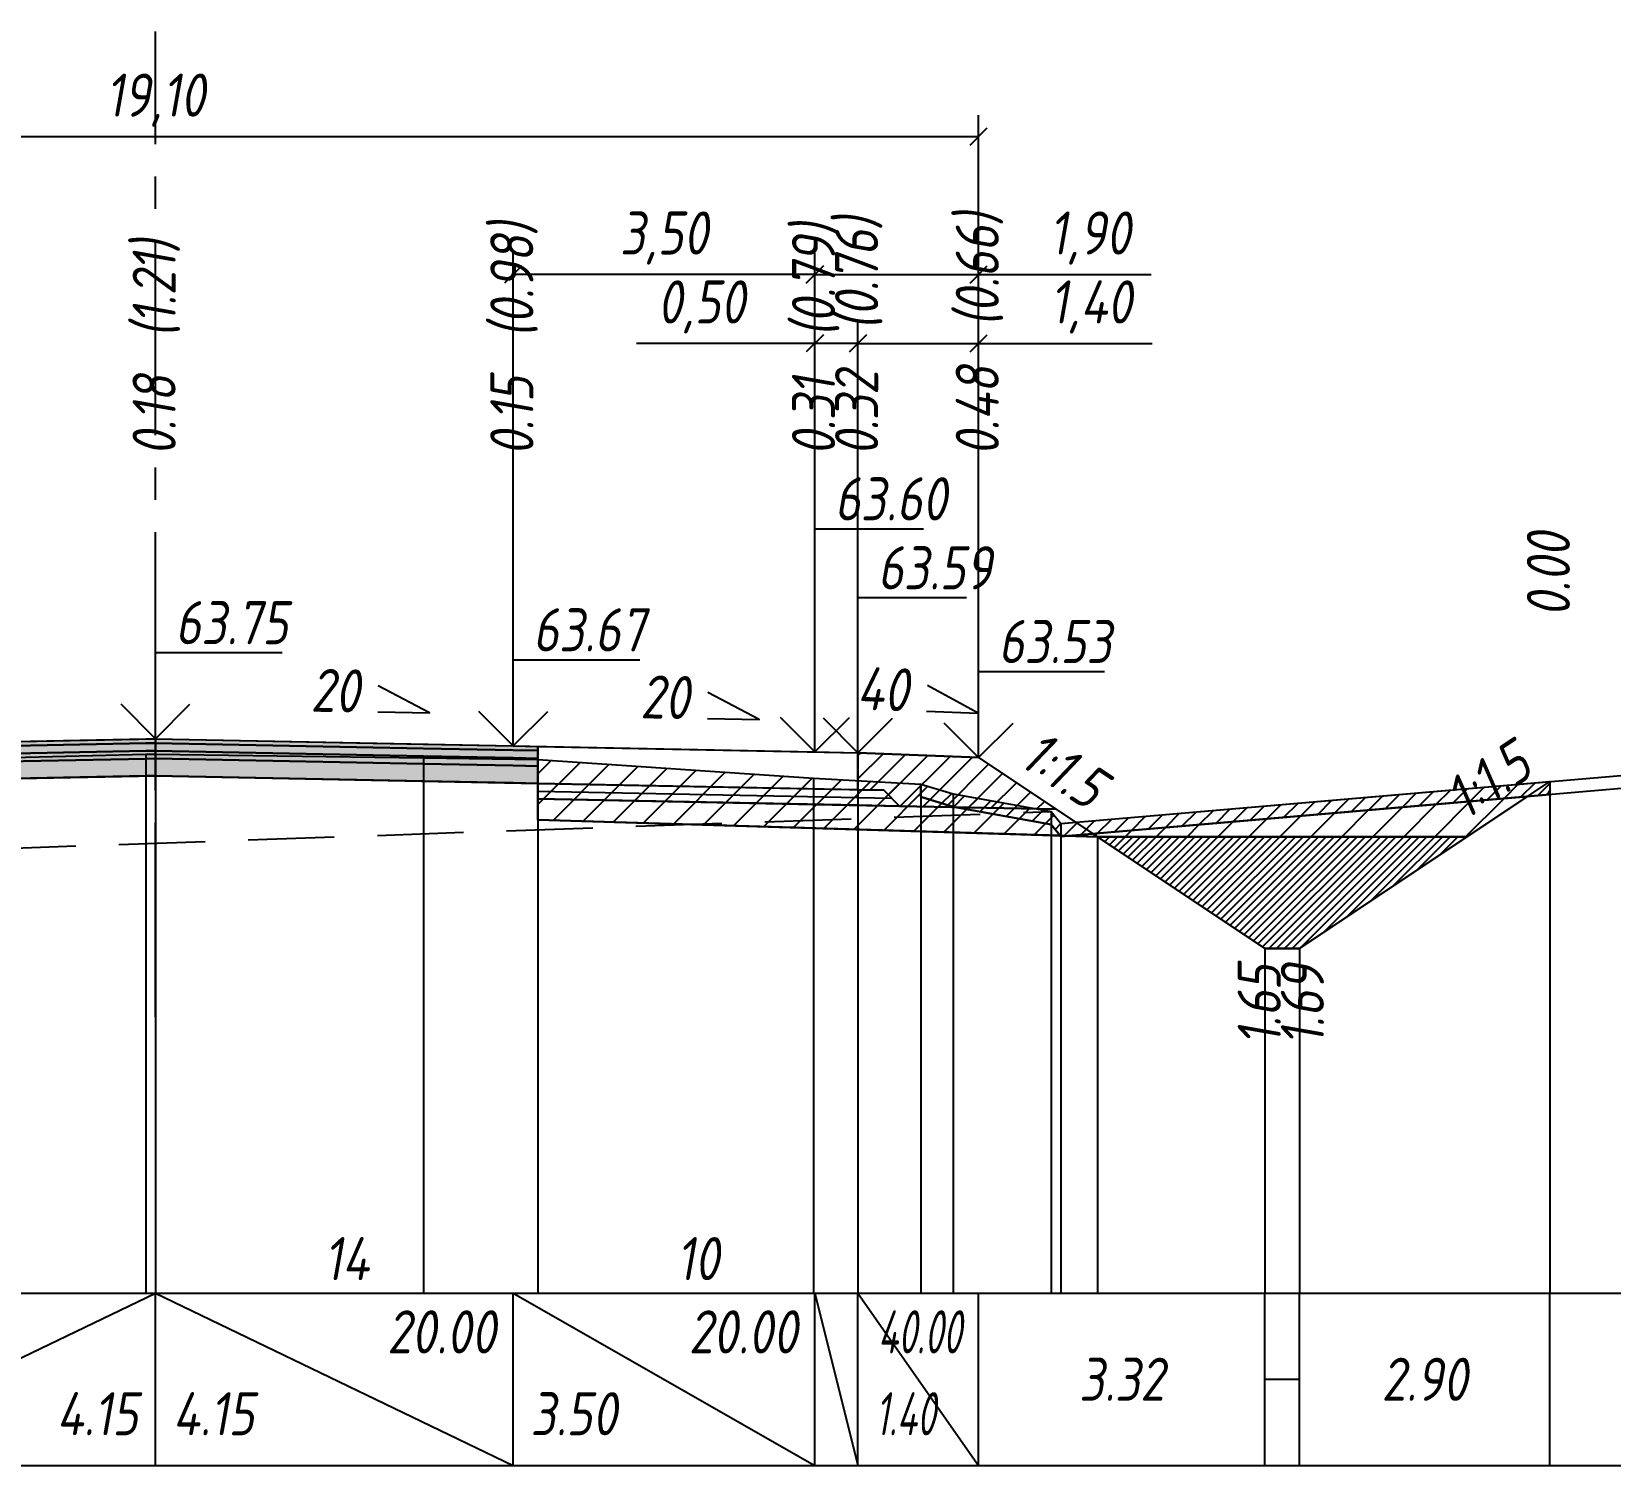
# Model space of a CAD drawing. Extents: x -717 to 1451, y -133302 to 233.
# Drawn here: x 156.1 to 247.7, y -45099 to -45015.8 of the extents above; entities that cross this region are included whole.
import ezdxf
from ezdxf.enums import TextEntityAlignment as Align

# ---------------------------------------------------------------- set-up
doc = ezdxf.new("R2010")
doc.units = 0
doc.linetypes.add('осевая2', pattern=[1.125, 0.75, -0.125, 0.125, -0.125])
doc.linetypes.add('штриховая', pattern=[0.75, 0.5, -0.25])
for name, color, linetype in [('Интерполированный поперечник', 2, 'Continuous'), ('Код_514', 1, 'Continuous'), ('Контур_0', 7, 'Continuous'), ('Контур_2521', 7, 'Continuous'), ('Контур_2564', 7, 'Continuous'), ('Контур_2660', 7, 'Continuous'), ('Контур_2665', 7, 'Continuous'), ('Контур_400', 7, 'Continuous'), ('Контур_508', 7, 'Continuous'), ('Контур_512', 7, 'Continuous'), ('Контур_513', 7, 'Continuous'), ('Контур_818', 7, 'Continuous'), ('Красный поперечник', 1, 'Continuous'), ('Объём_2501', 7, 'Continuous'), ('Объём_2564', 7, 'Continuous'), ('Объём_2650', 7, 'Continuous'), ('Объём_2660', 7, 'Continuous'), ('Объём_2661', 7, 'Continuous'), ('Объём_2662', 7, 'Continuous'), ('Объём_2663', 7, 'Continuous'), ('Объём_2664', 7, 'Continuous'), ('Объём_2665', 7, 'Continuous'), ('Объём_2666', 7, 'Continuous'), ('Объём_2667', 7, 'Continuous'), ('Объём_2668', 7, 'Continuous'), ('Объём_2669', 7, 'Continuous'), ('Объём_2675', 7, 'Continuous'), ('Объём_2753', 7, 'Continuous'), ('Ось', 1, 'осевая2'), ('Откосы', 7, 'Continuous'), ('Отметки покрытия', 7, 'Continuous'), ('Рабочие отметки', 7, 'Continuous'), ('Рабочие отметки доп.', 7, 'Continuous'), ('Слои выравнивания', 7, 'Continuous'), ('Таблица', 7, 'Continuous'), ('Уклоны проезжей части', 7, 'Continuous'), ('Черный поперечник', 3, 'Continuous')]:
    doc.layers.add(name, color=color, linetype=linetype)
for name, color, linetype, true_color in [('Контур_2540', 2, 'Continuous', 0xffff00), ('Контур_2560', 2, 'Continuous', 0xffff00), ('Контур_2561', 7, 'Continuous', 0xff8040), ('Контур_2562', 3, 'Continuous', 0x00ff00), ('Контур_2563', 7, 'Continuous', 0xff8000), ('Контур_2570', 7, 'Continuous', 0x80ff00), ('Контур_2725', 7, 'Continuous', 0x323232), ('Контур_2736', 4, 'Continuous', 0x00ffff), ('Контур_2737', 4, 'Continuous', 0x00ffff), ('Контур_2738', 4, 'Continuous', 0x00ffff), ('Контур_2739', 4, 'Continuous', 0x00ffff), ('Контур_2741', 4, 'Continuous', 0x00ffff), ('Контур_2742', 4, 'Continuous', 0x00ffff), ('Контур_2743', 4, 'Continuous', 0x00ffff), ('Контур_2744', 7, 'Continuous', 0xa4ffff), ('Контур_2745', 7, 'Continuous', 0xa4ffff), ('Контур_2747', 4, 'Continuous', 0x00ffff), ('Контур_2748', 4, 'Continuous', 0x00ffff), ('Контур_2749', 4, 'Continuous', 0x00ffff), ('Контур_2750', 4, 'Continuous', 0x00ffff), ('Контур_2751', 4, 'Continuous', 0x00ffff), ('Контур_2752', 4, 'Continuous', 0x00ffff), ('Контур_2760', 7, 'Continuous', 0x323232), ('Контур_2761', 7, 'Continuous', 0x323232), ('Контур_2762', 7, 'Continuous', 0x323232), ('Контур_2763', 7, 'Continuous', 0x323232), ('Контур_402', 7, 'Continuous', 0xff6464), ('Контур_703', 4, 'Continuous', 0x00ffff), ('Контур_705', 4, 'Continuous', 0x00ffff), ('Контур_707', 4, 'Continuous', 0x00ffff), ('Контур_720', 131, 'Continuous', 0xaaffff), ('Объём_2500', 7, 'Continuous', 0xc0c0c0), ('Объём_2520', 7, 'Continuous', 0x80ffff), ('Объём_2540', 2, 'Continuous', 0xffff00), ('Объём_2560', 2, 'Continuous', 0xffff00), ('Объём_2561', 7, 'Continuous', 0xff8040), ('Объём_2562', 3, 'Continuous', 0x00ff00), ('Объём_2563', 7, 'Continuous', 0xff8000), ('Объём_2570', 7, 'Continuous', 0x80ff00), ('Объём_2600', 7, 'Continuous', 0x808000), ('Объём_2620', 2, 'Continuous', 0xffff00), ('Объём_2746', 2, 'Continuous', 0xffff00)]:
    doc.layers.add(name, color=color, linetype=linetype, true_color=true_color)
doc.styles.get("Standard").update_dxf_attribs({"font": 'txt', "height": 2.5})
doc.styles.add('М', font='romand.shx', dxfattribs={"width": 0.8, "oblique": 10, "height": 2.5})
doc.dimstyles.new('ISO-25', dxfattribs={"dimtxt": 2.5, "dimasz": 2.5, "dimexe": 1.25, "dimexo": 0.625, "dimtad": 1, "dimtxsty": 'Standard', "dimcen": 2.5, "dimadec": 0, "dimazin": 0, "dimtfac": 1, "dimtmove": 0, "dimatfit": 3, "dimfxl": 1, "dimarcsym": 0})

# ---------------------------------------------------------------- blocks, each defined once
blk = doc.blocks.new('_Oblique')
at = {"color": 0, "linetype": 'ByBlock', "lineweight": -2}
blk.add_line((-0.5, -0.5), (0.5, 0.5), dxfattribs=at)
blk = doc.blocks.new('*D1058')
at = {"color": 0, "lineweight": -2, "transparency": 16777216}
for p, q in [((204.025, -45057.086), (204.025, -45032.646)), ((211.025, -45057.366), (211.025, -45032.646)), ((204.025, -45033.896), (211.025, -45033.896)), ((211.025, -45033.896), (221.088, -45033.896))]:
    blk.add_line(p, q, dxfattribs=at)
at = {"layer": 'Defpoints', "color": 0, "transparency": 16777216}
for p in [(211.025, -45033.896), (204.025, -45057.711), (211.025, -45057.991)]:
    blk.add_point(p, dxfattribs=at)
at = {"color": 0, "lineweight": -2, "transparency": 16777216, "rotation": 180}
blk.add_blockref('_Oblique', (204.025, -45033.896), dxfattribs=at)
at = {"color": 0, "lineweight": -2, "transparency": 16777216}
blk.add_blockref('_Oblique', (211.025, -45033.896), dxfattribs=at)
at = {"color": 0, "transparency": 16777216, "insert": (217.548, -45031.783), "char_height": 2.5, "width": 8.75, "attachment_point": 5, "style": 'М'}
blk.add_mtext('1,40', dxfattribs=at)
blk = doc.blocks.new('*D1060')
at = {"color": 0, "lineweight": -2, "transparency": 16777216}
for p, q in [((201.525, -45057.036), (201.525, -45032.646)), ((204.025, -45057.086), (204.025, -45032.646)), ((201.525, -45033.896), (191.186, -45033.896)), ((204.025, -45033.896), (201.525, -45033.896))]:
    blk.add_line(p, q, dxfattribs=at)
at = {"layer": 'Defpoints', "color": 0, "transparency": 16777216}
for p in [(204.025, -45033.896), (201.525, -45057.661), (204.025, -45057.711)]:
    blk.add_point(p, dxfattribs=at)
at = {"color": 0, "lineweight": -2, "transparency": 16777216, "rotation": 180}
blk.add_blockref('_Oblique', (201.525, -45033.896), dxfattribs=at)
at = {"color": 0, "lineweight": -2, "transparency": 16777216}
blk.add_blockref('_Oblique', (204.025, -45033.896), dxfattribs=at)
at = {"color": 0, "transparency": 16777216, "insert": (194.947, -45031.783), "char_height": 2.5, "width": 9.16667, "attachment_point": 5, "style": 'М'}
blk.add_mtext('0,50', dxfattribs=at)
blk = doc.blocks.new('*D1062')
at = {"color": 0, "lineweight": -2, "transparency": 16777216}
for p, q in [((184.025, -45056.686), (184.025, -45028.646)), ((201.525, -45057.036), (201.525, -45028.646)), ((201.525, -45029.896), (184.025, -45029.896))]:
    blk.add_line(p, q, dxfattribs=at)
at = {"layer": 'Defpoints', "color": 0, "transparency": 16777216}
for p in [(184.025, -45029.896), (184.025, -45057.311), (201.525, -45057.661)]:
    blk.add_point(p, dxfattribs=at)
at = {"color": 0, "lineweight": -2, "transparency": 16777216, "rotation": 180}
blk.add_blockref('_Oblique', (184.025, -45029.896), dxfattribs=at)
at = {"color": 0, "lineweight": -2, "transparency": 16777216}
blk.add_blockref('_Oblique', (201.525, -45029.896), dxfattribs=at)
at = {"color": 0, "transparency": 16777216, "insert": (192.775, -45027.783), "char_height": 2.5, "width": 9.58333, "attachment_point": 5, "style": 'М'}
blk.add_mtext('3,50', dxfattribs=at)
blk = doc.blocks.new('*D1063')
at = {"color": 0, "lineweight": -2, "transparency": 16777216}
for p, q in [((201.525, -45057.036), (201.525, -45028.646)), ((211.025, -45057.366), (211.025, -45028.646)), ((201.525, -45029.896), (211.025, -45029.896)), ((211.025, -45029.896), (221.024, -45029.896))]:
    blk.add_line(p, q, dxfattribs=at)
at = {"layer": 'Defpoints', "color": 0, "transparency": 16777216}
for p in [(201.525, -45029.896), (201.525, -45057.661), (211.025, -45057.991)]:
    blk.add_point(p, dxfattribs=at)
at = {"color": 0, "lineweight": -2, "transparency": 16777216, "rotation": 180}
blk.add_blockref('_Oblique', (201.525, -45029.896), dxfattribs=at)
at = {"color": 0, "lineweight": -2, "transparency": 16777216}
blk.add_blockref('_Oblique', (211.025, -45029.896), dxfattribs=at)
at = {"color": 0, "transparency": 16777216, "insert": (217.484, -45027.783), "char_height": 2.5, "width": 8.75, "attachment_point": 5, "style": 'М'}
blk.add_mtext('1,90', dxfattribs=at)
blk = doc.blocks.new('*D1065')
at = {"color": 0, "lineweight": -2, "transparency": 16777216}
for p, q in [((115.525, -45057.366), (115.525, -45020.646)), ((211.025, -45057.366), (211.025, -45020.646)), ((115.525, -45021.896), (211.025, -45021.896))]:
    blk.add_line(p, q, dxfattribs=at)
at = {"layer": 'Defpoints', "color": 0, "transparency": 16777216}
for p in [(211.025, -45021.896), (115.525, -45057.991), (211.025, -45057.991)]:
    blk.add_point(p, dxfattribs=at)
at = {"color": 0, "lineweight": -2, "transparency": 16777216, "rotation": 180}
blk.add_blockref('_Oblique', (115.525, -45021.896), dxfattribs=at)
at = {"color": 0, "lineweight": -2, "transparency": 16777216}
blk.add_blockref('_Oblique', (211.025, -45021.896), dxfattribs=at)
at = {"color": 0, "transparency": 16777216, "insert": (163.275, -45019.783), "char_height": 2.5, "width": 10.41667, "attachment_point": 5, "style": 'М'}
blk.add_mtext('19,10', dxfattribs=at)

msp = doc.modelspace()

# ---------------------------------------------------------------- hatches: boundary and pattern name
at = {"layer": 'Объём_2563'}
h = msp.add_hatch(dxfattribs=at)
h.set_pattern_fill('ANSI31', color=256, scale=0.3)
h.paths.add_polyline_path([(206.443, -45060.747), (205.525, -45059.828), (204.025, -45059.798), (204.025, -45057.648), (211.025, -45057.928), (215.525, -45060.928)])
at = {"layer": 'Объём_2570'}
h = msp.add_hatch(dxfattribs=at)
h.set_pattern_fill('ANSI31', color=256, scale=0.2)
h.paths.add_polyline_path([(244.154, -45060.069), (215.788, -45062.503), (215.227, -45061.817), (209.555, -45060.787), (207.673, -45060.212), (207.673, -45059.462), (209.555, -45060.037), (215.227, -45061.067), (215.788, -45061.753), (244.154, -45059.319)])
at = {"layer": 'Объём_2600'}
h = msp.add_hatch(dxfattribs=at)
h.set_pattern_fill('ANSI31', color=6, scale=0.4)
h.paths.add_polyline_path([(185.462, -45061.549), (185.462, -45058.034), (201.447, -45059.127), (207.673, -45059.462), (207.673, -45060.212), (209.555, -45060.787), (215.227, -45061.817), (215.751, -45062.458)])
h = msp.add_hatch(dxfattribs=at)
h.set_pattern_fill('HONEY', color=5, scale=0.3)
h.paths.add_polyline_path([(242.863, -45060.179), (244.154, -45059.319), (244.154, -45060.069)])
h = msp.add_hatch(dxfattribs=at)
h.set_pattern_fill('ANSI31', color=6, scale=0.4)
h.paths.add_polyline_path([(223.481, -45061.843), (242.863, -45060.179), (239.348, -45062.523), (217.916, -45062.523), (216.173, -45062.47)])
at = {"layer": 'Объём_2620'}
h = msp.add_hatch(dxfattribs=at)
h.set_pattern_fill('ANSI31', color=2, scale=0.1)
h.paths.add_polyline_path([(229.632, -45069), (227.632, -45069), (217.916, -45062.523), (239.348, -45062.523)])
at = {"layer": 'Слои выравнивания'}
for color, points in [(2, [(139.68, -45057.305), (142.525, -45057.248), (146.455, -45057.17), (162.723, -45056.844), (163.275, -45056.833), (163.275, -45057.083), (162.723, -45057.094), (146.455, -45057.42), (142.525, -45057.498), (139.68, -45057.555)]), (2, [(163.275, -45056.833), (178.826, -45057.144), (184.025, -45057.248), (185.462, -45057.277), (185.462, -45057.527), (184.025, -45057.498), (178.826, -45057.394), (163.275, -45057.083)]), (3, [(139.68, -45057.555), (142.525, -45057.498), (146.455, -45057.42), (162.723, -45057.094), (163.275, -45057.083), (163.275, -45057.533), (162.723, -45057.544), (146.455, -45057.87), (142.525, -45057.948), (139.68, -45058.005)]), (4, [(139.68, -45058.005), (142.525, -45057.948), (146.455, -45057.87), (162.723, -45057.544), (163.275, -45057.533), (163.275, -45057.983), (162.723, -45057.994), (146.455, -45058.32), (142.525, -45058.398), (139.68, -45058.455)]), (5, [(139.68, -45058.455), (142.525, -45058.398), (146.455, -45058.32), (162.723, -45057.994), (163.275, -45057.983), (163.275, -45058.983), (162.723, -45058.994), (146.455, -45059.32), (142.525, -45059.398), (139.68, -45059.455)]), (3, [(163.275, -45057.083), (178.826, -45057.394), (184.025, -45057.498), (185.462, -45057.527), (185.462, -45057.977), (184.025, -45057.948), (178.826, -45057.844), (163.275, -45057.533)]), (4, [(163.275, -45057.533), (178.826, -45057.844), (184.025, -45057.948), (185.462, -45057.977), (185.462, -45058.427), (184.025, -45058.398), (178.826, -45058.294), (163.275, -45057.983)]), (5, [(163.275, -45057.983), (178.826, -45058.294), (184.025, -45058.398), (185.462, -45058.427), (185.462, -45059.427), (184.025, -45059.398), (178.826, -45059.294), (163.275, -45058.983)])]:
    msp.add_hatch(color=color, dxfattribs=at).paths.add_polyline_path(points)

# ---------------------------------------------------------------- linework, layer by layer
at = {"layer": 'Интерполированный поперечник', "linetype": 'штриховая', "ltscale": 10, "flags": 128}
msp.add_lwpolyline([(101.191, -45065.079), (215.227, -45061.067)], dxfattribs=at)
at = {"layer": 'Код_514'}
for p, q in [((142.525, -45099), (163.275, -45089)), ((163.275, -45099), (163.275, -45089)), ((163.275, -45089), (184.025, -45099)), ((184.025, -45099), (184.025, -45089)), ((184.025, -45089), (201.525, -45099)), ((201.525, -45099), (201.525, -45089)), ((201.525, -45089), (204.025, -45099)), ((204.025, -45099), (204.025, -45089)), ((204.025, -45089), (211.025, -45099)), ((211.025, -45099), (211.025, -45089)), ((227.632, -45099), (227.632, -45089)), ((229.632, -45099), (229.632, -45089)), ((244.154, -45099), (244.154, -45089)), ((227.632, -45094), (229.632, -45094))]:
    msp.add_line(p, q, dxfattribs=at)
at = {"layer": 'Контур_0', "flags": 128}
for points in [[(185.462, -45057.277), (204.025, -45057.648), (204.025, -45059.798), (185.462, -45059.427), (185.462, -45057.277), (185.462, -45057.277)], [(211.025, -45057.928), (216.651, -45061.679), (216.651, -45061.679), (216.651, -45061.679), (216.651, -45061.679), (216.651, -45061.679), (216.651, -45061.679), (216.651, -45061.679), (216.651, -45061.679), (216.651, -45061.679), (216.651, -45061.679), (216.651, -45061.679), (216.651, -45061.679), (216.651, -45061.679), (216.651, -45061.679), (227.632, -45069)], [(211.025, -45057.928), (216.651, -45061.679), (216.651, -45061.679), (216.651, -45061.679), (216.651, -45061.679), (216.651, -45061.679), (216.651, -45061.679), (216.651, -45061.679), (216.651, -45061.679), (216.651, -45061.679), (216.651, -45061.679), (216.651, -45061.679), (216.651, -45061.679), (216.651, -45061.679), (216.651, -45061.679), (227.632, -45069), (229.632, -45069), (244.154, -45059.319), (244.154, -45059.319), (244.154, -45059.319), (244.154, -45059.319), (244.154, -45059.319), (244.154, -45059.319), (244.154, -45059.319), (244.154, -45059.319), (244.154, -45059.319), (244.154, -45059.319), (244.154, -45059.319), (244.154, -45059.319), (244.154, -45059.319)], [(204.025, -45060.698), (185.462, -45060.327), (185.462, -45059.427), (205.525, -45059.828), (206.443, -45060.747), (204.025, -45060.698), (204.025, -45060.698)], [(204.025, -45059.798), (205.525, -45059.828), (206.443, -45060.747), (215.525, -45060.928)]]:
    msp.add_lwpolyline(points, dxfattribs=at)
at = {"layer": 'Контур_2521', "color": 250, "flags": 128}
msp.add_lwpolyline([(185.462, -45059.877), (205.984, -45060.288)], dxfattribs=at)
at = {"layer": 'Контур_2540', "flags": 128}
msp.add_lwpolyline([(201.525, -45060.648), (215.525, -45060.928), (217.916, -45062.523), (185.462, -45061.549), (185.462, -45060.327), (201.525, -45060.648), (201.525, -45060.648)], dxfattribs=at)
at = {"layer": 'Контур_2560', "flags": 128}
msp.add_lwpolyline([(204.025, -45057.648), (211.025, -45057.928), (211.025, -45057.928), (211.025, -45057.928)], dxfattribs=at)
at = {"layer": 'Контур_2561', "flags": 128}
msp.add_lwpolyline([(204.025, -45057.648), (204.025, -45057.648), (211.025, -45057.928), (211.025, -45057.928), (204.025, -45057.648)], dxfattribs=at)
at = {"layer": 'Контур_2562', "flags": 128}
msp.add_lwpolyline([(211.025, -45057.928), (211.025, -45057.928), (211.025, -45057.928), (211.025, -45057.928), (211.025, -45057.928)], dxfattribs=at)
at = {"layer": 'Контур_2563', "flags": 128}
msp.add_lwpolyline([(206.443, -45060.747), (205.525, -45059.828), (204.025, -45059.798), (204.025, -45057.648), (211.025, -45057.928), (215.525, -45060.928), (206.443, -45060.747), (206.443, -45060.747)], dxfattribs=at)
at = {"layer": 'Контур_2564', "flags": 128}
msp.add_lwpolyline([(204.025, -45057.648), (211.025, -45057.928)], dxfattribs=at)
at = {"layer": 'Контур_2570', "flags": 128}
msp.add_lwpolyline([(80, -45066.676), (98.38, -45066.295), (100.331, -45066.142), (101.191, -45065.829), (101.191, -45065.829), (112.639, -45062.483), (118.558, -45060.508), (118.558, -45059.758), (133.431, -45058.693), (139.68, -45058.287), (146.455, -45058.132), (162.723, -45057.724), (163.275, -45057.731), (178.826, -45057.934), (185.462, -45058.034), (201.447, -45059.127), (207.673, -45059.462), (207.673, -45060.212), (209.555, -45060.787), (215.227, -45061.817), (215.227, -45061.817), (215.788, -45062.503), (252.128, -45059.384)], dxfattribs=at)
at = {"layer": 'Контур_2660', "flags": 128}
msp.add_lwpolyline([(185.462, -45061.549), (217.916, -45062.523)], dxfattribs=at)
at = {"layer": 'Контур_2665', "flags": 128}
msp.add_lwpolyline([(211.025, -45057.928), (211.025, -45057.928)], dxfattribs=at)
at = {"layer": 'Контур_2725', "flags": 128}
msp.add_lwpolyline([(139.68, -45059.455), (142.525, -45059.398), (146.455, -45059.32), (162.723, -45058.994), (163.275, -45058.983), (178.826, -45059.294), (184.025, -45059.398), (185.462, -45059.427)], dxfattribs=at)
at = {"layer": 'Контур_2736', "flags": 128}
for points in [[(211.025, -45057.928), (216.651, -45061.679)], [(216.651, -45061.679), (227.632, -45069)]]:
    msp.add_lwpolyline(points, dxfattribs=at)
at = {"layer": 'Контур_2737', "flags": 128}
msp.add_lwpolyline([(216.651, -45061.679), (216.651, -45061.679)], dxfattribs=at)
at = {"layer": 'Контур_2738', "flags": 128}
msp.add_lwpolyline([(216.651, -45061.679), (216.651, -45061.679)], dxfattribs=at)
at = {"layer": 'Контур_2739', "flags": 128}
msp.add_lwpolyline([(216.651, -45061.679), (216.651, -45061.679)], dxfattribs=at)
at = {"layer": 'Контур_2741', "flags": 128}
msp.add_lwpolyline([(244.154, -45059.319), (244.154, -45059.319)], dxfattribs=at)
at = {"layer": 'Контур_2742', "flags": 128}
msp.add_lwpolyline([(244.154, -45059.319), (244.154, -45059.319)], dxfattribs=at)
at = {"layer": 'Контур_2743', "flags": 128}
msp.add_lwpolyline([(244.154, -45059.319), (244.154, -45059.319)], dxfattribs=at)
at = {"layer": 'Контур_2744', "flags": 128}
msp.add_lwpolyline([(244.154, -45059.319), (244.154, -45059.319)], dxfattribs=at)
msp.add_lwpolyline([(244.154, -45059.319), (244.154, -45059.319)], dxfattribs=at)
msp.add_lwpolyline([(244.154, -45059.319), (244.154, -45059.319)], dxfattribs=at)
msp.add_lwpolyline([(244.154, -45059.319), (244.154, -45059.319)], dxfattribs=at)
msp.add_lwpolyline([(244.154, -45059.319), (244.154, -45059.319)], dxfattribs=at)
msp.add_lwpolyline([(244.154, -45059.319), (244.154, -45059.319)], dxfattribs=at)
at = {"layer": 'Контур_2745', "flags": 128}
msp.add_lwpolyline([(216.651, -45061.679), (216.651, -45061.679)], dxfattribs=at)
msp.add_lwpolyline([(216.651, -45061.679), (216.651, -45061.679)], dxfattribs=at)
msp.add_lwpolyline([(216.651, -45061.679), (216.651, -45061.679)], dxfattribs=at)
msp.add_lwpolyline([(216.651, -45061.679), (216.651, -45061.679)], dxfattribs=at)
msp.add_lwpolyline([(216.651, -45061.679), (216.651, -45061.679)], dxfattribs=at)
msp.add_lwpolyline([(216.651, -45061.679), (216.651, -45061.679)], dxfattribs=at)
at = {"layer": 'Контур_2747', "flags": 128}
msp.add_lwpolyline([(216.651, -45061.679), (216.651, -45061.679)], dxfattribs=at)
at = {"layer": 'Контур_2748', "flags": 128}
msp.add_lwpolyline([(216.651, -45061.679), (216.651, -45061.679)], dxfattribs=at)
at = {"layer": 'Контур_2749', "flags": 128}
msp.add_lwpolyline([(216.651, -45061.679), (216.651, -45061.679)], dxfattribs=at)
at = {"layer": 'Контур_2750', "flags": 128}
msp.add_lwpolyline([(244.154, -45059.319), (244.154, -45059.319)], dxfattribs=at)
at = {"layer": 'Контур_2751', "flags": 128}
msp.add_lwpolyline([(244.154, -45059.319), (244.154, -45059.319)], dxfattribs=at)
at = {"layer": 'Контур_2752', "flags": 128}
msp.add_lwpolyline([(244.154, -45059.319), (244.154, -45059.319)], dxfattribs=at)
at = {"layer": 'Контур_2760', "flags": 128}
msp.add_lwpolyline([(139.68, -45057.305), (142.525, -45057.248), (146.455, -45057.17), (162.723, -45056.844), (163.275, -45056.833), (178.826, -45057.144), (184.025, -45057.248), (185.462, -45057.277)], dxfattribs=at)
at = {"layer": 'Контур_2761', "flags": 128}
msp.add_lwpolyline([(139.68, -45057.555), (142.525, -45057.498), (146.455, -45057.42), (162.723, -45057.094), (163.275, -45057.083), (178.826, -45057.394), (184.025, -45057.498), (185.462, -45057.527)], dxfattribs=at)
at = {"layer": 'Контур_2762', "flags": 128}
msp.add_lwpolyline([(139.68, -45058.005), (142.525, -45057.948), (146.455, -45057.87), (162.723, -45057.544), (163.275, -45057.533), (178.826, -45057.844), (184.025, -45057.948), (185.462, -45057.977)], dxfattribs=at)
at = {"layer": 'Контур_2763', "flags": 128}
msp.add_lwpolyline([(139.68, -45058.455), (142.525, -45058.398), (146.455, -45058.32), (162.723, -45057.994), (163.275, -45057.983), (178.826, -45058.294), (184.025, -45058.398), (185.462, -45058.427)], dxfattribs=at)
at = {"layer": 'Контур_400', "flags": 128}
for points in [[(122.525, -45057.648), (125.025, -45057.598), (125.025, -45057.598), (125.025, -45057.598), (125.025, -45057.598), (125.025, -45057.598), (125.025, -45057.598), (142.525, -45057.248), (163.275, -45056.833)], [(163.275, -45056.833), (184.025, -45057.248), (201.525, -45057.598), (201.525, -45057.598), (201.525, -45057.598), (201.525, -45057.598), (201.525, -45057.598), (201.525, -45057.598), (204.025, -45057.648)]]:
    msp.add_lwpolyline(points, dxfattribs=at)
at = {"layer": 'Контур_402', "flags": 128}
msp.add_lwpolyline([(108.633, -45062.523), (139.68, -45061.591), (139.68, -45059.455), (163.275, -45058.983), (185.462, -45059.427), (185.462, -45061.549), (217.916, -45062.523)], dxfattribs=at)
at = {"layer": 'Контур_508', "flags": 128}
msp.add_lwpolyline([(105, -45064.945), (108.633, -45062.523), (139.68, -45061.591), (139.68, -45059.455), (163.275, -45058.983), (185.462, -45059.427), (185.462, -45061.549), (217.916, -45062.523), (227.632, -45069), (229.632, -45069), (244.154, -45059.319)], dxfattribs=at)
at = {"layer": 'Контур_512', "flags": 128}
msp.add_lwpolyline([(185.462, -45061.549), (217.916, -45062.523), (227.632, -45069), (229.632, -45069), (244.154, -45059.319)], dxfattribs=at)
at = {"layer": 'Контур_513', "flags": 128}
msp.add_lwpolyline([(105, -45064.945), (108.633, -45062.523), (139.68, -45061.591), (139.68, -45059.455), (163.275, -45058.983), (185.462, -45059.427), (185.462, -45061.549), (217.916, -45062.523), (227.632, -45069), (229.632, -45069), (244.154, -45059.319)], dxfattribs=at)
at = {"layer": 'Контур_703', "flags": 128}
msp.add_lwpolyline([(211.025, -45057.928), (216.651, -45061.679)], dxfattribs=at)
at = {"layer": 'Контур_705', "flags": 128}
msp.add_lwpolyline([(216.651, -45061.679), (216.651, -45061.679)], dxfattribs=at)
at = {"layer": 'Контур_707', "flags": 128}
msp.add_lwpolyline([(229.632, -45069), (244.154, -45059.319)], dxfattribs=at)
at = {"layer": 'Контур_720', "flags": 128}
msp.add_lwpolyline([(227.632, -45069), (229.632, -45069)], dxfattribs=at)
at = {"layer": 'Контур_818', "flags": 128}
msp.add_lwpolyline([(105, -45064.715), (112.639, -45062.483), (118.558, -45060.508), (118.558, -45059.758), (133.431, -45058.693), (139.68, -45058.287), (146.455, -45058.132), (162.723, -45057.724), (163.275, -45057.731), (178.826, -45057.934), (185.462, -45058.034), (201.447, -45059.127), (207.673, -45059.462), (207.673, -45060.212), (209.555, -45060.787), (215.227, -45061.817), (215.227, -45061.817), (215.788, -45062.503), (244.154, -45060.069)], dxfattribs=at)
at = {"layer": 'Красный поперечник'}
for p, q in [((142.525, -45057.248), (163.275, -45056.833)), ((163.275, -45056.833), (184.025, -45057.248)), ((184.025, -45057.248), (201.525, -45057.598)), ((201.525, -45057.598), (204.025, -45057.648)), ((204.025, -45057.648), (211.025, -45057.928)), ((211.025, -45057.928), (227.632, -45069)), ((229.632, -45069), (244.154, -45059.319)), ((244.154, -45059.319), (244.154, -45089)), ((185.462, -45061.549), (185.462, -45089)), ((217.916, -45062.523), (217.916, -45089)), ((227.632, -45069), (227.632, -45089)), ((227.632, -45069), (229.632, -45069)), ((229.632, -45069), (229.632, -45089))]:
    msp.add_line(p, q, dxfattribs=at)
at = {"layer": 'Объём_2500', "flags": 128}
msp.add_lwpolyline([(185.462, -45057.277), (204.025, -45057.648), (204.025, -45059.798), (185.462, -45059.427), (185.462, -45057.277), (185.462, -45057.277)], dxfattribs=at)
at = {"layer": 'Объём_2501', "flags": 128}
for points in [[(122.525, -45057.648), (125.025, -45057.598), (125.025, -45057.598), (125.025, -45057.598), (125.025, -45057.598), (125.025, -45057.598), (125.025, -45057.598), (142.525, -45057.248), (163.275, -45056.833)], [(163.275, -45056.833), (184.025, -45057.248), (201.525, -45057.598), (201.525, -45057.598), (201.525, -45057.598), (201.525, -45057.598), (201.525, -45057.598), (201.525, -45057.598), (204.025, -45057.648)]]:
    msp.add_lwpolyline(points, dxfattribs=at)
at = {"layer": 'Объём_2520', "color": 250, "flags": 128}
msp.add_lwpolyline([(204.025, -45060.698), (185.462, -45060.327), (185.462, -45059.427), (205.525, -45059.828), (206.443, -45060.747), (204.025, -45060.698), (204.025, -45060.698)], dxfattribs=at)
at = {"layer": 'Объём_2540', "flags": 128}
msp.add_lwpolyline([(201.525, -45060.648), (215.525, -45060.928), (217.916, -45062.523), (185.462, -45061.549), (185.462, -45060.327), (201.525, -45060.648), (201.525, -45060.648)], dxfattribs=at)
at = {"layer": 'Объём_2560', "flags": 128}
msp.add_lwpolyline([(204.025, -45057.648), (211.025, -45057.928), (211.025, -45057.928), (211.025, -45057.928)], dxfattribs=at)
at = {"layer": 'Объём_2561', "flags": 128}
msp.add_lwpolyline([(204.025, -45057.648), (204.025, -45057.648), (211.025, -45057.928), (211.025, -45057.928), (204.025, -45057.648)], dxfattribs=at)
at = {"layer": 'Объём_2562', "flags": 128}
msp.add_lwpolyline([(211.025, -45057.928), (211.025, -45057.928), (211.025, -45057.928), (211.025, -45057.928), (211.025, -45057.928)], dxfattribs=at)
at = {"layer": 'Объём_2563', "color": 250, "flags": 128}
msp.add_lwpolyline([(206.443, -45060.747), (205.525, -45059.828), (204.025, -45059.798), (204.025, -45057.648), (211.025, -45057.928), (215.525, -45060.928), (206.443, -45060.747), (206.443, -45060.747)], dxfattribs=at)
at = {"layer": 'Объём_2564', "flags": 128}
msp.add_lwpolyline([(204.025, -45057.648), (211.025, -45057.928)], dxfattribs=at)
at = {"layer": 'Объём_2570', "flags": 128}
msp.add_lwpolyline([(244.154, -45060.069), (215.788, -45062.503), (215.227, -45061.817), (209.555, -45060.787), (207.673, -45060.212), (207.673, -45059.462), (209.555, -45060.037), (215.227, -45061.067), (215.788, -45061.753), (244.154, -45059.319), (244.154, -45060.069), (244.154, -45060.069)], dxfattribs=at)
at = {"layer": 'Объём_2600', "color": 5, "flags": 128}
for points in [[(242.863, -45060.179), (244.154, -45059.319), (244.154, -45060.069), (242.863, -45060.179), (242.863, -45060.179)], [(215.788, -45062.503), (215.751, -45062.458), (216.173, -45062.47), (215.788, -45062.503), (215.788, -45062.503)]]:
    msp.add_lwpolyline(points, dxfattribs=at)
at = {"layer": 'Объём_2620', "flags": 128}
msp.add_lwpolyline([(229.632, -45069), (227.632, -45069), (217.916, -45062.523), (239.348, -45062.523), (229.632, -45069), (229.632, -45069)], dxfattribs=at)
at = {"layer": 'Объём_2650', "color": 6, "flags": 128}
for points in [[(185.462, -45061.549), (185.462, -45058.034), (201.447, -45059.127), (207.673, -45059.462), (207.673, -45060.212), (209.555, -45060.787), (215.227, -45061.817), (215.751, -45062.458), (185.462, -45061.549), (185.462, -45061.549)], [(223.481, -45061.843), (242.863, -45060.179), (239.348, -45062.523), (217.916, -45062.523), (216.173, -45062.47), (223.481, -45061.843), (223.481, -45061.843)]]:
    msp.add_lwpolyline(points, dxfattribs=at)
at = {"layer": 'Объём_2660', "flags": 128}
msp.add_lwpolyline([(185.462, -45061.549), (217.916, -45062.523)], dxfattribs=at)
at = {"layer": 'Объём_2661', "flags": 128}
msp.add_lwpolyline([(211.025, -45057.928), (216.651, -45061.679), (217.916, -45062.523)], dxfattribs=at)
at = {"layer": 'Объём_2662', "flags": 128}
msp.add_lwpolyline([(239.348, -45062.523), (244.154, -45059.319)], dxfattribs=at)
at = {"layer": 'Объём_2663', "flags": 128}
for points in [[(217.916, -45062.523), (227.632, -45069)], [(229.632, -45069), (239.348, -45062.523)]]:
    msp.add_lwpolyline(points, dxfattribs=at)
at = {"layer": 'Объём_2664', "flags": 128}
msp.add_lwpolyline([(227.632, -45069), (229.632, -45069)], dxfattribs=at)
at = {"layer": 'Объём_2665', "flags": 128}
msp.add_lwpolyline([(211.025, -45057.928), (211.025, -45057.928)], dxfattribs=at)
at = {"layer": 'Объём_2666', "flags": 128}
for points in [[(211.025, -45057.928), (216.651, -45061.679)], [(216.651, -45061.679), (217.916, -45062.523)]]:
    msp.add_lwpolyline(points, dxfattribs=at)
at = {"layer": 'Объём_2667', "flags": 128}
for points in [[(244.154, -45059.319), (244.154, -45059.319)], [(216.651, -45061.679), (216.651, -45061.679)]]:
    msp.add_lwpolyline(points, dxfattribs=at)
at = {"layer": 'Объём_2668', "flags": 128}
for points in [[(244.154, -45059.319), (244.154, -45059.319)], [(216.651, -45061.679), (216.651, -45061.679)]]:
    msp.add_lwpolyline(points, dxfattribs=at)
at = {"layer": 'Объём_2669', "flags": 128}
for points in [[(244.154, -45059.319), (244.154, -45059.319)], [(216.651, -45061.679), (216.651, -45061.679)]]:
    msp.add_lwpolyline(points, dxfattribs=at)
at = {"layer": 'Объём_2675', "flags": 128}
for points in [[(244.154, -45059.319), (244.154, -45059.319)], [(244.154, -45059.319), (244.154, -45059.319)], [(244.154, -45059.319), (244.154, -45059.319)], [(244.154, -45059.319), (244.154, -45059.319)], [(244.154, -45059.319), (244.154, -45059.319)], [(244.154, -45059.319), (244.154, -45059.319)], [(216.651, -45061.679), (216.651, -45061.679)], [(216.651, -45061.679), (216.651, -45061.679)], [(216.651, -45061.679), (216.651, -45061.679)], [(216.651, -45061.679), (216.651, -45061.679)], [(216.651, -45061.679), (216.651, -45061.679)], [(216.651, -45061.679), (216.651, -45061.679)]]:
    msp.add_lwpolyline(points, dxfattribs=at)
at = {"layer": 'Объём_2746', "flags": 128}
for points in [[(201.447, -45059.127), (207.673, -45059.462), (207.673, -45060.212), (209.555, -45060.787), (215.227, -45061.817), (215.751, -45062.458), (185.462, -45061.549), (185.462, -45058.034), (201.447, -45059.127), (201.447, -45059.127)], [(217.916, -45062.523), (216.173, -45062.47), (217.648, -45062.344), (217.916, -45062.523), (217.916, -45062.523)]]:
    msp.add_lwpolyline(points, dxfattribs=at)
at = {"layer": 'Объём_2753', "flags": 128}
msp.add_lwpolyline([(185.462, -45057.277), (185.462, -45057.277)], dxfattribs=at)
at = {"layer": 'Ось', "ltscale": 15}
msp.add_line((163.275, -45072.971), (163.275, -45015.804), dxfattribs=at)
at = {"layer": 'Откосы', "color": 1, "flags": 128}
for points in [[(176.163, -45055.274), (179.162, -45055.334), (176.193, -45053.774)], [(195.288, -45055.657), (198.287, -45055.717), (195.318, -45054.157)], [(207.996, -45055.238), (210.994, -45055.358), (208.056, -45053.739)]]:
    msp.add_lwpolyline(points, dxfattribs=at)
at = {"layer": 'Отметки покрытия', "color": 1}
for p, q in [((201.525, -45057.598), (201.525, -45044.648)), ((201.525, -45044.648), (207.825, -45044.648)), ((204.025, -45057.648), (204.025, -45048.648)), ((204.025, -45048.648), (210.325, -45048.648)), ((163.275, -45056.833), (163.275, -45051.833)), ((163.275, -45051.833), (170.625, -45051.833)), ((184.025, -45057.248), (184.025, -45052.248)), ((184.025, -45052.248), (191.375, -45052.248)), ((211.025, -45057.928), (211.025, -45052.928)), ((211.025, -45052.928), (218.325, -45052.928)), ((163.275, -45056.833), (161.275, -45054.833)), ((163.275, -45056.833), (165.275, -45054.833)), ((184.025, -45057.248), (182.025, -45055.248)), ((184.025, -45057.248), (186.025, -45055.248)), ((201.525, -45057.598), (199.525, -45055.598)), ((201.525, -45057.598), (203.525, -45055.598)), ((204.025, -45057.648), (202.025, -45055.648)), ((204.025, -45057.648), (206.025, -45055.648)), ((211.025, -45057.928), (209.025, -45055.928)), ((211.025, -45057.928), (213.025, -45055.928))]:
    msp.add_line(p, q, dxfattribs=at)
at = {"layer": 'Слои выравнивания'}
for p, q in [((163.275, -45056.833), (163.275, -45089)), ((185.462, -45057.277), (185.462, -45089)), ((204.025, -45057.648), (204.025, -45089))]:
    msp.add_line(p, q, dxfattribs=at)
at = {"layer": 'Слои выравнивания', "color": 2, "flags": 128}
for points in [[(139.68, -45057.305), (142.525, -45057.248), (146.455, -45057.17), (162.723, -45056.844), (163.275, -45056.833), (163.275, -45057.083), (162.723, -45057.094), (146.455, -45057.42), (142.525, -45057.498), (139.68, -45057.555)], [(163.275, -45056.833), (178.826, -45057.144), (184.025, -45057.248), (185.462, -45057.277), (185.462, -45057.527), (184.025, -45057.498), (178.826, -45057.394), (163.275, -45057.083)]]:
    msp.add_lwpolyline(points, close=True, dxfattribs=at)
at = {"layer": 'Слои выравнивания', "color": 3, "flags": 128}
for points in [[(139.68, -45057.555), (142.525, -45057.498), (146.455, -45057.42), (162.723, -45057.094), (163.275, -45057.083), (163.275, -45057.533), (162.723, -45057.544), (146.455, -45057.87), (142.525, -45057.948), (139.68, -45058.005)], [(163.275, -45057.083), (178.826, -45057.394), (184.025, -45057.498), (185.462, -45057.527), (185.462, -45057.977), (184.025, -45057.948), (178.826, -45057.844), (163.275, -45057.533)]]:
    msp.add_lwpolyline(points, close=True, dxfattribs=at)
at = {"layer": 'Слои выравнивания', "color": 4, "flags": 128}
for points in [[(139.68, -45058.005), (142.525, -45057.948), (146.455, -45057.87), (162.723, -45057.544), (163.275, -45057.533), (163.275, -45057.983), (162.723, -45057.994), (146.455, -45058.32), (142.525, -45058.398), (139.68, -45058.455)], [(163.275, -45057.533), (178.826, -45057.844), (184.025, -45057.948), (185.462, -45057.977), (185.462, -45058.427), (184.025, -45058.398), (178.826, -45058.294), (163.275, -45057.983)]]:
    msp.add_lwpolyline(points, close=True, dxfattribs=at)
at = {"layer": 'Слои выравнивания', "color": 5, "flags": 128}
for points in [[(139.68, -45058.455), (142.525, -45058.398), (146.455, -45058.32), (162.723, -45057.994), (163.275, -45057.983), (163.275, -45058.983), (162.723, -45058.994), (146.455, -45059.32), (142.525, -45059.398), (139.68, -45059.455)], [(163.275, -45057.983), (178.826, -45058.294), (184.025, -45058.398), (185.462, -45058.427), (185.462, -45059.427), (184.025, -45059.398), (178.826, -45059.294), (163.275, -45058.983)]]:
    msp.add_lwpolyline(points, close=True, dxfattribs=at)
at = {"layer": 'Таблица'}
for p, q in [((80, -45089), (269.154, -45089)), ((80, -45099), (269.154, -45099))]:
    msp.add_line(p, q, dxfattribs=at)
at = {"layer": 'Черный поперечник', "color": 7}
for p, q in [((162.723, -45057.724), (162.723, -45089)), ((163.275, -45057.731), (163.275, -45089)), ((178.826, -45057.934), (178.826, -45089)), ((185.462, -45058.034), (185.462, -45089)), ((201.447, -45059.127), (201.447, -45089)), ((207.673, -45059.462), (207.673, -45089)), ((209.555, -45060.037), (209.555, -45089)), ((215.227, -45061.067), (215.227, -45089)), ((215.788, -45061.753), (215.788, -45089))]:
    msp.add_line(p, q, dxfattribs=at)
at = {"layer": 'Черный поперечник', "flags": 128}
msp.add_lwpolyline([(80, -45065.926), (98.38, -45065.545), (100.331, -45065.392), (101.191, -45065.079), (112.639, -45061.733), (118.558, -45059.758), (133.431, -45058.693), (139.68, -45058.287), (146.455, -45058.132), (162.723, -45057.724), (163.275, -45057.731), (178.826, -45057.934), (185.462, -45058.034), (201.447, -45059.127), (207.673, -45059.462), (209.555, -45060.037), (215.227, -45061.067), (215.788, -45061.753), (252.128, -45058.634), (254.053, -45058.521), (256.078, -45058.394), (269.154, -45058.046)], dxfattribs=at)

# ---------------------------------------------------------------- texts
at = {"layer": 'Код_514', "style": 'М', "oblique": 10}
for s, width, p in [('20.00', 0.8, (183.025, -45090)), ('20.00', 0.8, (200.525, -45090)), ('40.00', 0.6, (210.025, -45090))]:
    msp.add_text(s, height=2.5, dxfattribs=dict(at, width=width)).set_placement(p, align=Align.TOP_RIGHT)
at = {"layer": 'Код_514', "style": 'М', "oblique": 10, "width": 0.8}
for s, p in [('3.32', (219.329, -45094)), ('2.90', (236.893, -45094))]:
    msp.add_text(s, height=2.5, dxfattribs=at).set_placement(p, align=Align.MIDDLE_CENTER)
msp.add_text('4.15', height=2.5, dxfattribs=at).set_placement((162.275, -45098), align=Align.BOTTOM_RIGHT)
at = {"layer": 'Код_514', "style": 'М', "oblique": 10}
for s, width, p in [('4.15', 0.8, (164.275, -45098)), ('3.50', 0.8, (185.025, -45098)), ('1.40', 0.6, (205.025, -45098))]:
    msp.add_text(s, height=2.5, dxfattribs=dict(at, width=width)).set_placement(p, align=Align.BOTTOM_LEFT)
at = {"layer": 'Отметки покрытия', "color": 1, "style": 'М', "oblique": 10, "width": 0.8}
for s, p in [('63.60', (202.666, -45044.917)), ('63.59', (205.166, -45048.917)), ('63.75', (164.416, -45052.102)), ('63.67', (185.166, -45052.517)), ('63.53', (212.166, -45053.197))]:
    msp.add_text(s, height=2.5, dxfattribs=at).set_placement(p, align=Align.BOTTOM_LEFT)
at = {"layer": 'Рабочие отметки', "color": 1, "style": 'М', "oblique": 10, "width": 0.8}
for s, p in [('0.48', (210.947, -45040.398)), ('0.18', (163.197, -45040.398)), ('0.15', (183.947, -45040.398)), ('0.31', (201.447, -45040.398)), ('0.32', (203.947, -45040.398)), ('0.00', (244.076, -45049.749))]:
    msp.add_text(s, height=2.5, rotation=90, dxfattribs=at).set_placement(p, align=Align.MIDDLE_LEFT)
for s, p in [('1.65', (227.304, -45069.931)), ('1.69', (229.804, -45069.931))]:
    msp.add_text(s, height=2.5, rotation=90, dxfattribs=at).set_placement(p, align=Align.MIDDLE_RIGHT)
at = {"layer": 'Рабочие отметки доп.', "color": 1, "style": 'М', "oblique": 10, "width": 0.8}
for s, p in [('(0.98)', (183.947, -45033.548)), ('(0.79)', (201.447, -45033.498)), ('(0.76)', (203.947, -45033.098)), ('(0.66)', (210.947, -45032.898)), ('(1.21)', (163.197, -45033.548))]:
    msp.add_text(s, height=2.5, rotation=90, dxfattribs=at).set_placement(p, align=Align.MIDDLE_LEFT)
at = {"layer": 'Слои выравнивания', "style": 'М', "oblique": 10, "width": 0.8}
for s, p in [('14', (174.368, -45089)), ('10', (194.743, -45089))]:
    msp.add_text(s, height=2.5, dxfattribs=at).set_placement(p, align=Align.BOTTOM_CENTER)
at = {"layer": 'Уклоны проезжей части', "color": 1, "style": 'М', "oblique": 10, "width": 0.8}
for s, rotation, p in [('20', 358.85423, (173.67, -45056.041)), ('20', 358.85423, (192.795, -45056.424)), ('40', 357.70938, (205.404, -45055.954)), ('1:1.5', 326.30994, (214.897, -45060.303)), ('1:1.5', 33.69007, (241.713, -45060.868))]:
    msp.add_text(s, height=2.5, rotation=rotation, dxfattribs=at).set_placement(p, align=Align.BOTTOM_CENTER)

# ---------------------------------------------------------------- dimensions: what is measured, and where the dimension line sits
at = {"color": 5}
dim = msp.add_linear_dim(base=(211.025, -45021.896), p1=(115.525, -45057.991), p2=(211.025, -45057.991), angle=180, dimstyle='ISO-25', override={"dimasz": 1, "dimlfac": 0.2, "dimzin": 0, "dimtxsty": 'М', "dimblk1": 'Oblique', "dimblk2": 'Oblique', "dimsah": 1}, dxfattribs=at)
dim.commit()
dim.dimension.update_dxf_attribs({"geometry": '*D1065', "text_midpoint": (163.275, -45019.783)})
dim = msp.add_linear_dim(base=(184.025, -45029.896), p1=(201.525, -45057.661), p2=(184.025, -45057.311), dimstyle='ISO-25', override={"dimasz": 1, "dimlfac": 0.2, "dimzin": 0, "dimtxsty": 'М', "dimblk1": 'Oblique', "dimblk2": 'Oblique', "dimsah": 1}, dxfattribs=at)
dim.commit()
dim.dimension.update_dxf_attribs({"geometry": '*D1062', "text_midpoint": (192.775, -45027.783)})
dim = msp.add_linear_dim(base=(201.525, -45029.896), p1=(211.025, -45057.991), p2=(201.525, -45057.661), dimstyle='ISO-25', override={"dimasz": 1, "dimlfac": 0.2, "dimzin": 0, "dimtxsty": 'М', "dimblk1": 'Oblique', "dimblk2": 'Oblique', "dimsah": 1}, dxfattribs=at)
dim.commit()
dim.dimension.update_dxf_attribs({"geometry": '*D1063', "text_midpoint": (217.484, -45029.896), "dimtype": 160})
for base, p1, p2, picture, middle in [((204.025, -45033.896), (201.525, -45057.661), (204.025, -45057.711), '*D1060', (194.947, -45033.896)), ((211.025, -45033.896), (204.025, -45057.711), (211.025, -45057.991), '*D1058', (217.548, -45033.896))]:
    dim = msp.add_linear_dim(base=base, p1=p1, p2=p2, angle=180, dimstyle='ISO-25', override={"dimasz": 1, "dimlfac": 0.2, "dimzin": 0, "dimtxsty": 'М', "dimblk1": 'Oblique', "dimblk2": 'Oblique', "dimsah": 1}, dxfattribs=at)
    dim.commit()
    dim.dimension.update_dxf_attribs({"geometry": picture, "text_midpoint": middle, "dimtype": 160})

doc.saveas('drawing.dxf')
